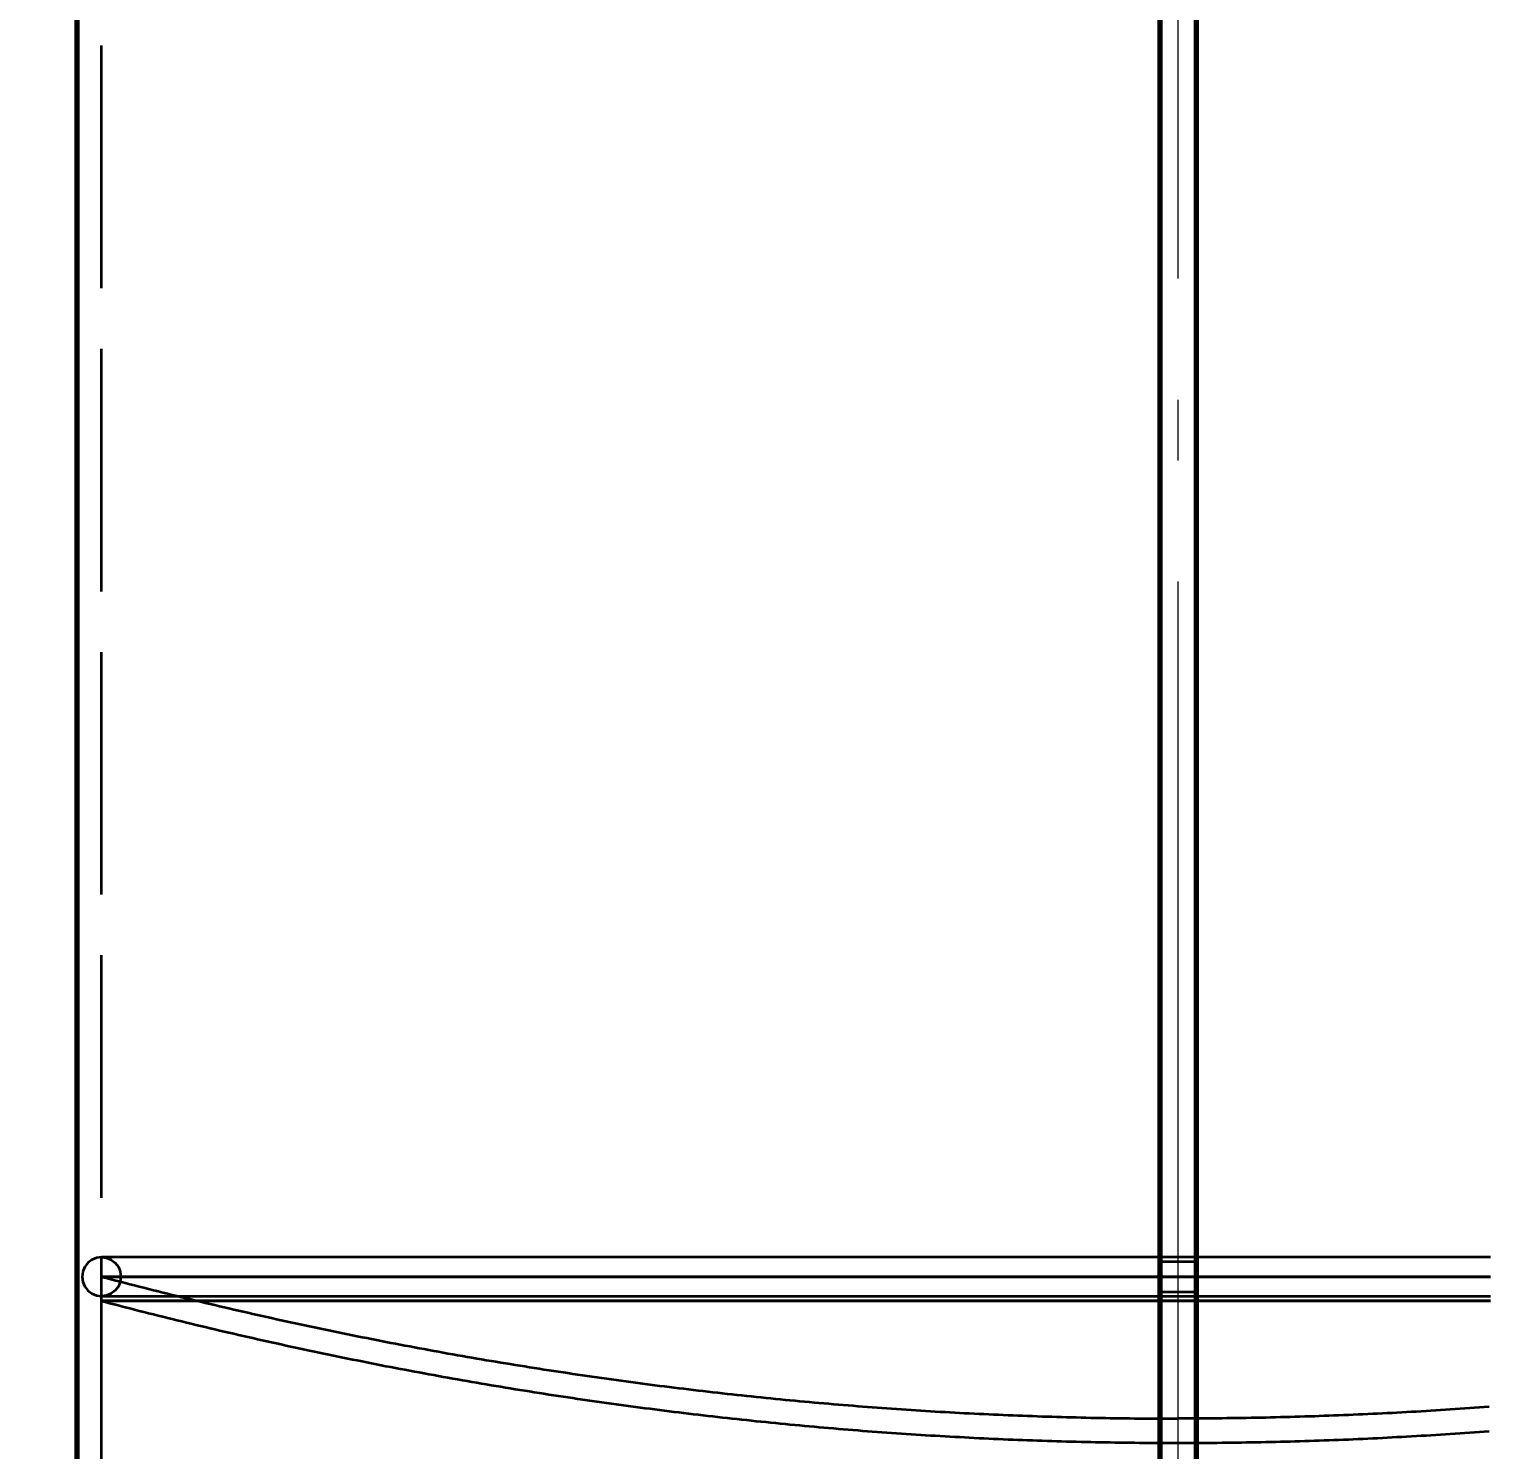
# Model space of a CAD drawing. Header units: millimetres. Extents: x 0 to 594, y 0 to 420.
# Drawn here: x 108.23 to 132.28, y 189.59 to 213.02 of the extents above; entities that cross this region are included whole.
import ezdxf

# ---------------------------------------------------------------- set-up
doc = ezdxf.new("R2010")
doc.units = ezdxf.units.MM
doc.linetypes.add('IRAM-E-TRAZOS', pattern=[5, 4, -1])
doc.linetypes.add('IRAM-F-TRAZO-PUNTO', pattern=[20, 15, -2, 1, -2])
for name, color, linetype, lineweight in [('01-VISIBLE', 7, 'CONTINUOUS', 70), ('02-OCULTA', 4, 'IRAM-E-TRAZOS', 35), ('03-EJE', 1, 'IRAM-F-TRAZO-PUNTO', 18), ('04-COTA', 3, 'CONTINUOUS', 18)]:
    doc.layers.add(name, color=color, linetype=linetype, lineweight=lineweight)
doc.styles.add('ISO3098', font='isocpeur.ttf')
doc.dimstyles.new('FLAMA-IRAM', dxfattribs={"dimtxt": 3.5, "dimasz": 3.5, "dimexe": 2, "dimexo": 1.5, "dimgap": 1, "dimtad": 1, "dimdec": 1, "dimtxsty": 'ISO3098', "dimblk": 'IRAM_FLECHA', "dimblk1": 'IRAM_FLECHA', "dimblk2": 'IRAM_FLECHA', "dimcen": 2.5, "dimclrd": 3, "dimclre": 3, "dimclrt": 3, "dimazin": 3, "dimtfac": 1, "dimtmove": 0, "dimatfit": 3, "dimlwd": 18, "dimlwe": 18})

# ---------------------------------------------------------------- blocks, each defined once
blk = doc.blocks.new('IRAM_FLECHA')
blk.add_solid([(0, 0), (-1, 0.125), (-1, -0.125)])

msp = doc.modelspace()

# ---------------------------------------------------------------- linework, layer by layer
at = {"layer": '01-VISIBLE'}
for p, q in [((109.025, 188.75), (109.025, 285.935)), ((126.875, 188.95), (126.875, 285.985)), ((127.475, 188.95), (127.475, 285.985))]:
    msp.add_line(p, q, dxfattribs=at)
at = {"layer": '02-OCULTA'}
for p, q in [((109.425, 188.75), (109.425, 286.185)), ((126.875, 192.698), (126.875, 285.865)), ((127.475, 192.698), (127.475, 285.865)), ((109.425, 192.05), (109.425, 192.45)), ((126.875, 188.95), (126.875, 192.202)), ((127.475, 188.95), (127.475, 192.202))]:
    msp.add_line(p, q, dxfattribs=at)
for points in [[(109.425, 192.77), (109.342, 192.759), (109.265, 192.727), (109.199, 192.676), (109.148, 192.61), (109.116, 192.533), (109.105, 192.45)], [(132.322, 192.77), (132.234, 192.77), (132.145, 192.77), (132.056, 192.77), (131.967, 192.77), (131.879, 192.77), (131.79, 192.77), (131.701, 192.77), (131.612, 192.77), (131.524, 192.77), (131.435, 192.77), (131.346, 192.77), (131.257, 192.77), (131.169, 192.77), (131.08, 192.77), (130.991, 192.77), (130.902, 192.77), (130.814, 192.77), (130.725, 192.77), (130.636, 192.77), (130.547, 192.77), (130.459, 192.77), (130.37, 192.77), (130.281, 192.77), (130.192, 192.77), (130.104, 192.77), (130.015, 192.77), (129.926, 192.77), (129.837, 192.77), (129.749, 192.77), (129.66, 192.77), (129.571, 192.77), (129.482, 192.77), (129.394, 192.77), (129.305, 192.77), (129.216, 192.77), (129.127, 192.77), (129.039, 192.77), (128.95, 192.77), (128.861, 192.77), (128.772, 192.77), (128.684, 192.77), (128.595, 192.77), (128.506, 192.77), (128.417, 192.77), (128.329, 192.77), (128.24, 192.77), (128.151, 192.77), (128.062, 192.77), (127.974, 192.77), (127.885, 192.77), (127.796, 192.77), (127.707, 192.77), (127.619, 192.77), (127.53, 192.77), (127.441, 192.77), (127.352, 192.77), (127.264, 192.77), (127.175, 192.77), (127.086, 192.77), (126.997, 192.77), (126.909, 192.77), (126.82, 192.77), (126.731, 192.77), (126.642, 192.77), (126.554, 192.77), (126.465, 192.77), (126.376, 192.77), (126.287, 192.77), (126.199, 192.77), (126.11, 192.77), (126.021, 192.77), (125.932, 192.77), (125.844, 192.77), (125.755, 192.77), (125.666, 192.77), (125.577, 192.77), (125.489, 192.77), (125.4, 192.77), (125.311, 192.77), (125.222, 192.77), (125.134, 192.77), (125.045, 192.77), (124.956, 192.77), (124.867, 192.77), (124.779, 192.77), (124.69, 192.77), (124.601, 192.77), (124.512, 192.77), (124.424, 192.77), (124.335, 192.77), (124.246, 192.77), (124.157, 192.77), (124.069, 192.77), (123.98, 192.77), (123.891, 192.77), (123.802, 192.77), (123.714, 192.77), (123.625, 192.77), (123.536, 192.77), (123.447, 192.77), (123.359, 192.77), (123.27, 192.77), (123.181, 192.77), (123.092, 192.77), (123.004, 192.77), (122.915, 192.77), (122.826, 192.77), (122.737, 192.77), (122.649, 192.77), (122.56, 192.77), (122.471, 192.77), (122.382, 192.77), (122.294, 192.77), (122.205, 192.77), (122.116, 192.77), (122.027, 192.77), (121.939, 192.77), (121.85, 192.77), (121.761, 192.77), (121.672, 192.77), (121.584, 192.77), (121.495, 192.77), (121.406, 192.77), (121.317, 192.77), (121.229, 192.77), (121.14, 192.77), (121.051, 192.77), (120.962, 192.77), (120.874, 192.77), (120.785, 192.77), (120.696, 192.77), (120.607, 192.77), (120.519, 192.77), (120.43, 192.77), (120.341, 192.77), (120.252, 192.77), (120.164, 192.77), (120.075, 192.77), (119.986, 192.77), (119.897, 192.77), (119.809, 192.77), (119.72, 192.77), (119.631, 192.77), (119.542, 192.77), (119.454, 192.77), (119.365, 192.77), (119.276, 192.77), (119.187, 192.77), (119.099, 192.77), (119.01, 192.77), (118.921, 192.77), (118.832, 192.77), (118.744, 192.77), (118.655, 192.77), (118.566, 192.77), (118.477, 192.77), (118.389, 192.77), (118.3, 192.77), (118.211, 192.77), (118.122, 192.77), (118.034, 192.77), (117.945, 192.77), (117.856, 192.77), (117.767, 192.77), (117.679, 192.77), (117.59, 192.77), (117.501, 192.77), (117.412, 192.77), (117.324, 192.77), (117.235, 192.77), (117.146, 192.77), (117.057, 192.77), (116.969, 192.77), (116.88, 192.77), (116.791, 192.77), (116.702, 192.77), (116.614, 192.77), (116.525, 192.77), (116.436, 192.77), (116.347, 192.77), (116.259, 192.77), (116.17, 192.77), (116.081, 192.77), (115.992, 192.77), (115.904, 192.77), (115.815, 192.77), (115.726, 192.77), (115.637, 192.77), (115.549, 192.77), (115.46, 192.77), (115.371, 192.77), (115.282, 192.77), (115.194, 192.77), (115.105, 192.77), (115.016, 192.77), (114.927, 192.77), (114.839, 192.77), (114.75, 192.77), (114.661, 192.77), (114.572, 192.77), (114.484, 192.77), (114.395, 192.77), (114.306, 192.77), (114.217, 192.77), (114.129, 192.77), (114.04, 192.77), (113.951, 192.77), (113.862, 192.77), (113.774, 192.77), (113.685, 192.77), (113.596, 192.77), (113.507, 192.77), (113.419, 192.77), (113.33, 192.77), (113.241, 192.77), (113.152, 192.77), (113.064, 192.77), (112.975, 192.77), (112.886, 192.77), (112.797, 192.77), (112.709, 192.77), (112.62, 192.77), (112.531, 192.77), (112.442, 192.77), (112.354, 192.77), (112.265, 192.77), (112.176, 192.77), (112.087, 192.77), (111.999, 192.77), (111.91, 192.77), (111.821, 192.77), (111.732, 192.77), (111.644, 192.77), (111.555, 192.77), (111.466, 192.77), (111.377, 192.77), (111.289, 192.77), (111.2, 192.77), (111.111, 192.77), (111.022, 192.77), (110.934, 192.77), (110.845, 192.77), (110.756, 192.77), (110.667, 192.77), (110.579, 192.77), (110.49, 192.77), (110.401, 192.77), (110.312, 192.77), (110.224, 192.77), (110.135, 192.77), (110.046, 192.77), (109.957, 192.77), (109.869, 192.77), (109.78, 192.77), (109.691, 192.77), (109.602, 192.77), (109.514, 192.77), (109.425, 192.77)], [(132.322, 192.77), (132.234, 192.77), (132.145, 192.77), (132.056, 192.77), (131.967, 192.77), (131.879, 192.77), (131.79, 192.77), (131.701, 192.77), (131.612, 192.77), (131.524, 192.77), (131.435, 192.77), (131.346, 192.77), (131.257, 192.77), (131.169, 192.77), (131.08, 192.77), (130.991, 192.77), (130.902, 192.77), (130.814, 192.77), (130.725, 192.77), (130.636, 192.77), (130.547, 192.77), (130.459, 192.77), (130.37, 192.77), (130.281, 192.77), (130.192, 192.77), (130.104, 192.77), (130.015, 192.77), (129.926, 192.77), (129.837, 192.77), (129.749, 192.77), (129.66, 192.77), (129.571, 192.77), (129.482, 192.77), (129.394, 192.77), (129.305, 192.77), (129.216, 192.77), (129.127, 192.77), (129.039, 192.77), (128.95, 192.77), (128.861, 192.77), (128.772, 192.77), (128.684, 192.77), (128.595, 192.77), (128.506, 192.77), (128.417, 192.77), (128.329, 192.77), (128.24, 192.77), (128.151, 192.77), (128.062, 192.77), (127.974, 192.77), (127.885, 192.77), (127.796, 192.77), (127.707, 192.77), (127.619, 192.77), (127.53, 192.77), (127.441, 192.77), (127.352, 192.77), (127.264, 192.77), (127.175, 192.77), (127.086, 192.77), (126.997, 192.77), (126.909, 192.77), (126.82, 192.77), (126.731, 192.77), (126.642, 192.77), (126.554, 192.77), (126.465, 192.77), (126.376, 192.77), (126.287, 192.77), (126.199, 192.77), (126.11, 192.77), (126.021, 192.77), (125.932, 192.77), (125.844, 192.77), (125.755, 192.77), (125.666, 192.77), (125.577, 192.77), (125.489, 192.77), (125.4, 192.77), (125.311, 192.77), (125.222, 192.77), (125.134, 192.77), (125.045, 192.77), (124.956, 192.77), (124.867, 192.77), (124.779, 192.77), (124.69, 192.77), (124.601, 192.77), (124.512, 192.77), (124.424, 192.77), (124.335, 192.77), (124.246, 192.77), (124.157, 192.77), (124.069, 192.77), (123.98, 192.77), (123.891, 192.77), (123.802, 192.77), (123.714, 192.77), (123.625, 192.77), (123.536, 192.77), (123.447, 192.77), (123.359, 192.77), (123.27, 192.77), (123.181, 192.77), (123.092, 192.77), (123.004, 192.77), (122.915, 192.77), (122.826, 192.77), (122.737, 192.77), (122.649, 192.77), (122.56, 192.77), (122.471, 192.77), (122.382, 192.77), (122.294, 192.77), (122.205, 192.77), (122.116, 192.77), (122.027, 192.77), (121.939, 192.77), (121.85, 192.77), (121.761, 192.77), (121.672, 192.77), (121.584, 192.77), (121.495, 192.77), (121.406, 192.77), (121.317, 192.77), (121.229, 192.77), (121.14, 192.77), (121.051, 192.77), (120.962, 192.77), (120.874, 192.77), (120.785, 192.77), (120.696, 192.77), (120.607, 192.77), (120.519, 192.77), (120.43, 192.77), (120.341, 192.77), (120.252, 192.77), (120.164, 192.77), (120.075, 192.77), (119.986, 192.77), (119.897, 192.77), (119.809, 192.77), (119.72, 192.77), (119.631, 192.77), (119.542, 192.77), (119.454, 192.77), (119.365, 192.77), (119.276, 192.77), (119.187, 192.77), (119.099, 192.77), (119.01, 192.77), (118.921, 192.77), (118.832, 192.77), (118.744, 192.77), (118.655, 192.77), (118.566, 192.77), (118.477, 192.77), (118.389, 192.77), (118.3, 192.77), (118.211, 192.77), (118.122, 192.77), (118.034, 192.77), (117.945, 192.77), (117.856, 192.77), (117.767, 192.77), (117.679, 192.77), (117.59, 192.77), (117.501, 192.77), (117.412, 192.77), (117.324, 192.77), (117.235, 192.77), (117.146, 192.77), (117.057, 192.77), (116.969, 192.77), (116.88, 192.77), (116.791, 192.77), (116.702, 192.77), (116.614, 192.77), (116.525, 192.77), (116.436, 192.77), (116.347, 192.77), (116.259, 192.77), (116.17, 192.77), (116.081, 192.77), (115.992, 192.77), (115.904, 192.77), (115.815, 192.77), (115.726, 192.77), (115.637, 192.77), (115.549, 192.77), (115.46, 192.77), (115.371, 192.77), (115.282, 192.77), (115.194, 192.77), (115.105, 192.77), (115.016, 192.77), (114.927, 192.77), (114.839, 192.77), (114.75, 192.77), (114.661, 192.77), (114.572, 192.77), (114.484, 192.77), (114.395, 192.77), (114.306, 192.77), (114.217, 192.77), (114.129, 192.77), (114.04, 192.77), (113.951, 192.77), (113.862, 192.77), (113.774, 192.77), (113.685, 192.77), (113.596, 192.77), (113.507, 192.77), (113.419, 192.77), (113.33, 192.77), (113.241, 192.77), (113.152, 192.77), (113.064, 192.77), (112.975, 192.77), (112.886, 192.77), (112.797, 192.77), (112.709, 192.77), (112.62, 192.77), (112.531, 192.77), (112.442, 192.77), (112.354, 192.77), (112.265, 192.77), (112.176, 192.77), (112.087, 192.77), (111.999, 192.77), (111.91, 192.77), (111.821, 192.77), (111.732, 192.77), (111.644, 192.77), (111.555, 192.77), (111.466, 192.77), (111.377, 192.77), (111.289, 192.77), (111.2, 192.77), (111.111, 192.77), (111.022, 192.77), (110.934, 192.77), (110.845, 192.77), (110.756, 192.77), (110.667, 192.77), (110.579, 192.77), (110.49, 192.77), (110.401, 192.77), (110.312, 192.77), (110.224, 192.77), (110.135, 192.77), (110.046, 192.77), (109.957, 192.77), (109.869, 192.77), (109.78, 192.77), (109.691, 192.77), (109.602, 192.77), (109.514, 192.77), (109.425, 192.77)], [(109.425, 192.77), (109.508, 192.759), (109.585, 192.727), (109.651, 192.676), (109.702, 192.61), (109.734, 192.533), (109.745, 192.45), (109.734, 192.367), (109.702, 192.29), (109.651, 192.224), (109.585, 192.173), (109.508, 192.141), (109.425, 192.13)], [(126.875, 192.698), (126.961, 192.699), (127.046, 192.699), (127.132, 192.7), (127.218, 192.7), (127.304, 192.699), (127.389, 192.699), (127.475, 192.698)], [(126.875, 192.45), (126.875, 192.491), (126.875, 192.533), (126.875, 192.574), (126.875, 192.615), (126.875, 192.656), (126.875, 192.698)], [(127.475, 192.45), (127.475, 192.491), (127.475, 192.533), (127.475, 192.574), (127.475, 192.615), (127.475, 192.656), (127.475, 192.698)], [(109.105, 192.45), (109.116, 192.367), (109.148, 192.29), (109.199, 192.224), (109.265, 192.173), (109.342, 192.141), (109.425, 192.13)], [(132.322, 192.45), (132.234, 192.45), (132.145, 192.45), (132.056, 192.45), (131.967, 192.45), (131.879, 192.45), (131.79, 192.45), (131.701, 192.45), (131.612, 192.45), (131.524, 192.45), (131.435, 192.45), (131.346, 192.45), (131.257, 192.45), (131.169, 192.45), (131.08, 192.45), (130.991, 192.45), (130.902, 192.45), (130.814, 192.45), (130.725, 192.45), (130.636, 192.45), (130.547, 192.45), (130.459, 192.45), (130.37, 192.45), (130.281, 192.45), (130.192, 192.45), (130.104, 192.45), (130.015, 192.45), (129.926, 192.45), (129.837, 192.45), (129.749, 192.45), (129.66, 192.45), (129.571, 192.45), (129.482, 192.45), (129.394, 192.45), (129.305, 192.45), (129.216, 192.45), (129.127, 192.45), (129.039, 192.45), (128.95, 192.45), (128.861, 192.45), (128.772, 192.45), (128.684, 192.45), (128.595, 192.45), (128.506, 192.45), (128.417, 192.45), (128.329, 192.45), (128.24, 192.45), (128.151, 192.45), (128.062, 192.45), (127.974, 192.45), (127.885, 192.45), (127.796, 192.45), (127.707, 192.45), (127.619, 192.45), (127.53, 192.45), (127.441, 192.45), (127.352, 192.45), (127.264, 192.45), (127.175, 192.45), (127.086, 192.45), (126.997, 192.45), (126.909, 192.45), (126.82, 192.45), (126.731, 192.45), (126.642, 192.45), (126.554, 192.45), (126.465, 192.45), (126.376, 192.45), (126.287, 192.45), (126.199, 192.45), (126.11, 192.45), (126.021, 192.45), (125.932, 192.45), (125.844, 192.45), (125.755, 192.45), (125.666, 192.45), (125.577, 192.45), (125.489, 192.45), (125.4, 192.45), (125.311, 192.45), (125.222, 192.45), (125.134, 192.45), (125.045, 192.45), (124.956, 192.45), (124.867, 192.45), (124.779, 192.45), (124.69, 192.45), (124.601, 192.45), (124.512, 192.45), (124.424, 192.45), (124.335, 192.45), (124.246, 192.45), (124.157, 192.45), (124.069, 192.45), (123.98, 192.45), (123.891, 192.45), (123.802, 192.45), (123.714, 192.45), (123.625, 192.45), (123.536, 192.45), (123.447, 192.45), (123.359, 192.45), (123.27, 192.45), (123.181, 192.45), (123.092, 192.45), (123.004, 192.45), (122.915, 192.45), (122.826, 192.45), (122.737, 192.45), (122.649, 192.45), (122.56, 192.45), (122.471, 192.45), (122.382, 192.45), (122.294, 192.45), (122.205, 192.45), (122.116, 192.45), (122.027, 192.45), (121.939, 192.45), (121.85, 192.45), (121.761, 192.45), (121.672, 192.45), (121.584, 192.45), (121.495, 192.45), (121.406, 192.45), (121.317, 192.45), (121.229, 192.45), (121.14, 192.45), (121.051, 192.45), (120.962, 192.45), (120.874, 192.45), (120.785, 192.45), (120.696, 192.45), (120.607, 192.45), (120.519, 192.45), (120.43, 192.45), (120.341, 192.45), (120.252, 192.45), (120.164, 192.45), (120.075, 192.45), (119.986, 192.45), (119.897, 192.45), (119.809, 192.45), (119.72, 192.45), (119.631, 192.45), (119.542, 192.45), (119.454, 192.45), (119.365, 192.45), (119.276, 192.45), (119.187, 192.45), (119.099, 192.45), (119.01, 192.45), (118.921, 192.45), (118.832, 192.45), (118.744, 192.45), (118.655, 192.45), (118.566, 192.45), (118.477, 192.45), (118.389, 192.45), (118.3, 192.45), (118.211, 192.45), (118.122, 192.45), (118.034, 192.45), (117.945, 192.45), (117.856, 192.45), (117.767, 192.45), (117.679, 192.45), (117.59, 192.45), (117.501, 192.45), (117.412, 192.45), (117.324, 192.45), (117.235, 192.45), (117.146, 192.45), (117.057, 192.45), (116.969, 192.45), (116.88, 192.45), (116.791, 192.45), (116.702, 192.45), (116.614, 192.45), (116.525, 192.45), (116.436, 192.45), (116.347, 192.45), (116.259, 192.45), (116.17, 192.45), (116.081, 192.45), (115.992, 192.45), (115.904, 192.45), (115.815, 192.45), (115.726, 192.45), (115.637, 192.45), (115.549, 192.45), (115.46, 192.45), (115.371, 192.45), (115.282, 192.45), (115.194, 192.45), (115.105, 192.45), (115.016, 192.45), (114.927, 192.45), (114.839, 192.45), (114.75, 192.45), (114.661, 192.45), (114.572, 192.45), (114.484, 192.45), (114.395, 192.45), (114.306, 192.45), (114.217, 192.45), (114.129, 192.45), (114.04, 192.45), (113.951, 192.45), (113.862, 192.45), (113.774, 192.45), (113.685, 192.45), (113.596, 192.45), (113.507, 192.45), (113.419, 192.45), (113.33, 192.45), (113.241, 192.45), (113.152, 192.45), (113.064, 192.45), (112.975, 192.45), (112.886, 192.45), (112.797, 192.45), (112.709, 192.45), (112.62, 192.45), (112.531, 192.45), (112.442, 192.45), (112.354, 192.45), (112.265, 192.45), (112.176, 192.45), (112.087, 192.45), (111.999, 192.45), (111.91, 192.45), (111.821, 192.45), (111.732, 192.45), (111.644, 192.45), (111.555, 192.45), (111.466, 192.45), (111.377, 192.45), (111.289, 192.45), (111.2, 192.45), (111.111, 192.45), (111.022, 192.45), (110.934, 192.45), (110.845, 192.45), (110.756, 192.45), (110.667, 192.45), (110.579, 192.45), (110.49, 192.45), (110.401, 192.45), (110.312, 192.45), (110.224, 192.45), (110.135, 192.45), (110.046, 192.45), (109.957, 192.45), (109.869, 192.45), (109.78, 192.45), (109.691, 192.45), (109.602, 192.45), (109.514, 192.45), (109.425, 192.45)], [(109.425, 192.45), (109.514, 192.45), (109.602, 192.45), (109.691, 192.45), (109.78, 192.45), (109.869, 192.45), (109.957, 192.45), (110.046, 192.45), (110.135, 192.45), (110.224, 192.45), (110.312, 192.45), (110.401, 192.45), (110.49, 192.45), (110.579, 192.45), (110.667, 192.45), (110.756, 192.45), (110.845, 192.45), (110.934, 192.45), (111.022, 192.45), (111.111, 192.45), (111.2, 192.45), (111.289, 192.45), (111.377, 192.45), (111.466, 192.45), (111.555, 192.45), (111.644, 192.45), (111.732, 192.45), (111.821, 192.45), (111.91, 192.45), (111.999, 192.45), (112.087, 192.45), (112.176, 192.45), (112.265, 192.45), (112.354, 192.45), (112.442, 192.45), (112.531, 192.45), (112.62, 192.45), (112.709, 192.45), (112.797, 192.45), (112.886, 192.45), (112.975, 192.45), (113.064, 192.45), (113.152, 192.45), (113.241, 192.45), (113.33, 192.45), (113.419, 192.45), (113.507, 192.45), (113.596, 192.45), (113.685, 192.45), (113.774, 192.45), (113.862, 192.45), (113.951, 192.45), (114.04, 192.45), (114.129, 192.45), (114.217, 192.45), (114.306, 192.45), (114.395, 192.45), (114.484, 192.45), (114.572, 192.45), (114.661, 192.45), (114.75, 192.45), (114.839, 192.45), (114.927, 192.45), (115.016, 192.45), (115.105, 192.45), (115.194, 192.45), (115.282, 192.45), (115.371, 192.45), (115.46, 192.45), (115.549, 192.45), (115.637, 192.45), (115.726, 192.45), (115.815, 192.45), (115.904, 192.45), (115.992, 192.45), (116.081, 192.45), (116.17, 192.45), (116.259, 192.45), (116.347, 192.45), (116.436, 192.45), (116.525, 192.45), (116.614, 192.45), (116.702, 192.45), (116.791, 192.45), (116.88, 192.45), (116.969, 192.45), (117.057, 192.45), (117.146, 192.45), (117.235, 192.45), (117.324, 192.45), (117.412, 192.45), (117.501, 192.45), (117.59, 192.45), (117.679, 192.45), (117.767, 192.45), (117.856, 192.45), (117.945, 192.45), (118.034, 192.45), (118.122, 192.45), (118.211, 192.45), (118.3, 192.45), (118.389, 192.45), (118.477, 192.45), (118.566, 192.45), (118.655, 192.45), (118.744, 192.45), (118.832, 192.45), (118.921, 192.45), (119.01, 192.45), (119.099, 192.45), (119.187, 192.45), (119.276, 192.45), (119.365, 192.45), (119.454, 192.45), (119.542, 192.45), (119.631, 192.45), (119.72, 192.45), (119.809, 192.45), (119.897, 192.45), (119.986, 192.45), (120.075, 192.45), (120.164, 192.45), (120.252, 192.45), (120.341, 192.45), (120.43, 192.45), (120.519, 192.45), (120.607, 192.45), (120.696, 192.45), (120.785, 192.45), (120.874, 192.45), (120.962, 192.45), (121.051, 192.45), (121.14, 192.45), (121.229, 192.45), (121.317, 192.45), (121.406, 192.45), (121.495, 192.45), (121.584, 192.45), (121.672, 192.45), (121.761, 192.45), (121.85, 192.45), (121.939, 192.45), (122.027, 192.45), (122.116, 192.45), (122.205, 192.45), (122.294, 192.45), (122.382, 192.45), (122.471, 192.45), (122.56, 192.45), (122.649, 192.45), (122.737, 192.45), (122.826, 192.45), (122.915, 192.45), (123.004, 192.45), (123.092, 192.45), (123.181, 192.45), (123.27, 192.45), (123.359, 192.45), (123.447, 192.45), (123.536, 192.45), (123.625, 192.45), (123.714, 192.45), (123.802, 192.45), (123.891, 192.45), (123.98, 192.45), (124.069, 192.45), (124.157, 192.45), (124.246, 192.45), (124.335, 192.45), (124.424, 192.45), (124.512, 192.45), (124.601, 192.45), (124.69, 192.45), (124.779, 192.45), (124.867, 192.45), (124.956, 192.45), (125.045, 192.45), (125.134, 192.45), (125.222, 192.45), (125.311, 192.45), (125.4, 192.45), (125.489, 192.45), (125.577, 192.45), (125.666, 192.45), (125.755, 192.45), (125.844, 192.45), (125.932, 192.45), (126.021, 192.45), (126.11, 192.45), (126.199, 192.45), (126.287, 192.45), (126.376, 192.45), (126.465, 192.45), (126.554, 192.45), (126.642, 192.45), (126.731, 192.45), (126.82, 192.45), (126.909, 192.45), (126.997, 192.45), (127.086, 192.45), (127.175, 192.45), (127.264, 192.45), (127.352, 192.45), (127.441, 192.45), (127.53, 192.45), (127.619, 192.45), (127.707, 192.45), (127.796, 192.45), (127.885, 192.45), (127.974, 192.45), (128.062, 192.45), (128.151, 192.45), (128.24, 192.45), (128.329, 192.45), (128.417, 192.45), (128.506, 192.45), (128.595, 192.45), (128.684, 192.45), (128.772, 192.45), (128.861, 192.45), (128.95, 192.45), (129.039, 192.45), (129.127, 192.45), (129.216, 192.45), (129.305, 192.45), (129.394, 192.45), (129.482, 192.45), (129.571, 192.45), (129.66, 192.45), (129.749, 192.45), (129.837, 192.45), (129.926, 192.45), (130.015, 192.45), (130.104, 192.45), (130.192, 192.45), (130.281, 192.45), (130.37, 192.45), (130.459, 192.45), (130.547, 192.45), (130.636, 192.45), (130.725, 192.45), (130.814, 192.45), (130.902, 192.45), (130.991, 192.45), (131.08, 192.45), (131.169, 192.45), (131.257, 192.45), (131.346, 192.45), (131.435, 192.45), (131.524, 192.45), (131.612, 192.45), (131.701, 192.45), (131.79, 192.45), (131.879, 192.45), (131.967, 192.45), (132.056, 192.45), (132.145, 192.45), (132.234, 192.45), (132.322, 192.45)], [(109.425, 192.45), (109.503, 192.43), (109.58, 192.409), (109.658, 192.389), (109.735, 192.369), (109.813, 192.349), (109.89, 192.329), (109.968, 192.309), (110.046, 192.289), (110.123, 192.269), (110.201, 192.25), (110.279, 192.23), (110.357, 192.211), (110.434, 192.191), (110.512, 192.172), (110.59, 192.153), (110.668, 192.134), (110.746, 192.115), (110.824, 192.096), (110.901, 192.077), (110.979, 192.058), (111.057, 192.039), (111.135, 192.021), (111.213, 192.002), (111.291, 191.984), (111.369, 191.965), (111.447, 191.947), (111.525, 191.929), (111.603, 191.911), (111.681, 191.893), (111.76, 191.875), (111.838, 191.857), (111.916, 191.839), (111.994, 191.822), (112.072, 191.804), (112.15, 191.787), (112.229, 191.769), (112.307, 191.752), (112.385, 191.735), (112.464, 191.717), (112.542, 191.7), (112.62, 191.683), (112.699, 191.666), (112.777, 191.65), (112.855, 191.633), (112.934, 191.616), (113.012, 191.6), (113.091, 191.583), (113.169, 191.567), (113.248, 191.551), (113.326, 191.534), (113.405, 191.518), (113.483, 191.502), (113.562, 191.486), (113.64, 191.471), (113.719, 191.455), (113.797, 191.439), (113.876, 191.424), (113.955, 191.408), (114.033, 191.393), (114.112, 191.377), (114.191, 191.362), (114.269, 191.347), (114.348, 191.332), (114.427, 191.317), (114.506, 191.302), (114.584, 191.287), (114.663, 191.273), (114.742, 191.258), (114.821, 191.244), (114.9, 191.229), (114.978, 191.215), (115.057, 191.201), (115.136, 191.186), (115.215, 191.172), (115.294, 191.158), (115.373, 191.144), (115.452, 191.131), (115.531, 191.117), (115.61, 191.103), (115.689, 191.09), (115.768, 191.076), (115.847, 191.063), (115.926, 191.05), (116.005, 191.037), (116.084, 191.024), (116.163, 191.011), (116.242, 190.998), (116.321, 190.985), (116.401, 190.972), (116.48, 190.96), (116.559, 190.947), (116.638, 190.935), (116.717, 190.922), (116.796, 190.91), (116.876, 190.898), (116.955, 190.886), (117.034, 190.874), (117.113, 190.862), (117.193, 190.85), (117.272, 190.838), (117.351, 190.827), (117.431, 190.815), (117.51, 190.804), (117.589, 190.792), (117.669, 190.781), (117.748, 190.77), (117.827, 190.759), (117.907, 190.748), (117.986, 190.737), (118.066, 190.726), (118.145, 190.716), (118.225, 190.705), (118.304, 190.694), (118.383, 190.684), (118.463, 190.674), (118.542, 190.663), (118.622, 190.653), (118.701, 190.643), (118.781, 190.633), (118.861, 190.623), (118.94, 190.614), (119.02, 190.604), (119.099, 190.594), (119.179, 190.585), (119.258, 190.575), (119.338, 190.566), (119.418, 190.557), (119.497, 190.548), (119.577, 190.539), (119.657, 190.53), (119.736, 190.521), (119.816, 190.512), (119.896, 190.504), (119.975, 190.495), (120.055, 190.487), (120.135, 190.478), (120.214, 190.47), (120.294, 190.462), (120.374, 190.454), (120.454, 190.446), (120.533, 190.438), (120.613, 190.43), (120.693, 190.422), (120.773, 190.414), (120.852, 190.407), (120.932, 190.399), (121.012, 190.392), (121.092, 190.385), (121.172, 190.378), (121.252, 190.371), (121.331, 190.364), (121.411, 190.357), (121.491, 190.35), (121.571, 190.343), (121.651, 190.337), (121.731, 190.33), (121.811, 190.324), (121.891, 190.317), (121.97, 190.311), (122.05, 190.305), (122.13, 190.299), (122.21, 190.293), (122.29, 190.287), (122.37, 190.281), (122.45, 190.276), (122.53, 190.27), (122.61, 190.265), (122.69, 190.259), (122.77, 190.254), (122.85, 190.249), (122.93, 190.244), (123.01, 190.239), (123.09, 190.234), (123.17, 190.229), (123.25, 190.224), (123.33, 190.22), (123.41, 190.215), (123.49, 190.211), (123.57, 190.207), (123.65, 190.202), (123.73, 190.198), (123.81, 190.194), (123.89, 190.19), (123.97, 190.186), (124.05, 190.183), (124.13, 190.179), (124.21, 190.175), (124.29, 190.172), (124.371, 190.168), (124.451, 190.165), (124.531, 190.162), (124.611, 190.159), (124.691, 190.156), (124.771, 190.153), (124.851, 190.15), (124.931, 190.147), (125.011, 190.145), (125.091, 190.142), (125.172, 190.14), (125.252, 190.137), (125.332, 190.135), (125.412, 190.133), (125.492, 190.131), (125.572, 190.129), (125.652, 190.127), (125.732, 190.125), (125.813, 190.124), (125.893, 190.122), (125.973, 190.121), (126.053, 190.119), (126.133, 190.118), (126.213, 190.117), (126.293, 190.116), (126.374, 190.115), (126.454, 190.114), (126.534, 190.113), (126.614, 190.112), (126.694, 190.112), (126.774, 190.111), (126.854, 190.111), (126.935, 190.11), (127.015, 190.11), (127.095, 190.11), (127.175, 190.11)], [(126.875, 192.202), (126.875, 192.244), (126.875, 192.285), (126.875, 192.326), (126.875, 192.367), (126.875, 192.409), (126.875, 192.45)], [(127.475, 192.202), (127.475, 192.244), (127.475, 192.285), (127.475, 192.326), (127.475, 192.367), (127.475, 192.409), (127.475, 192.45)], [(126.875, 192.202), (126.961, 192.201), (127.046, 192.201), (127.132, 192.2), (127.218, 192.2), (127.304, 192.201), (127.389, 192.201), (127.475, 192.202)], [(109.425, 192.13), (109.514, 192.13), (109.602, 192.13), (109.691, 192.13), (109.78, 192.13), (109.869, 192.13), (109.957, 192.13), (110.046, 192.13), (110.135, 192.13), (110.224, 192.13), (110.312, 192.13), (110.401, 192.13), (110.49, 192.13), (110.579, 192.13), (110.667, 192.13), (110.756, 192.13), (110.845, 192.13), (110.934, 192.13), (111.022, 192.13), (111.111, 192.13), (111.2, 192.13), (111.289, 192.13), (111.377, 192.13), (111.466, 192.13), (111.555, 192.13), (111.644, 192.13), (111.732, 192.13), (111.821, 192.13), (111.91, 192.13), (111.999, 192.13), (112.087, 192.13), (112.176, 192.13), (112.265, 192.13), (112.354, 192.13), (112.442, 192.13), (112.531, 192.13), (112.62, 192.13), (112.709, 192.13), (112.797, 192.13), (112.886, 192.13), (112.975, 192.13), (113.064, 192.13), (113.152, 192.13), (113.241, 192.13), (113.33, 192.13), (113.419, 192.13), (113.507, 192.13), (113.596, 192.13), (113.685, 192.13), (113.774, 192.13), (113.862, 192.13), (113.951, 192.13), (114.04, 192.13), (114.129, 192.13), (114.217, 192.13), (114.306, 192.13), (114.395, 192.13), (114.484, 192.13), (114.572, 192.13), (114.661, 192.13), (114.75, 192.13), (114.839, 192.13), (114.927, 192.13), (115.016, 192.13), (115.105, 192.13), (115.194, 192.13), (115.282, 192.13), (115.371, 192.13), (115.46, 192.13), (115.549, 192.13), (115.637, 192.13), (115.726, 192.13), (115.815, 192.13), (115.904, 192.13), (115.992, 192.13), (116.081, 192.13), (116.17, 192.13), (116.259, 192.13), (116.347, 192.13), (116.436, 192.13), (116.525, 192.13), (116.614, 192.13), (116.702, 192.13), (116.791, 192.13), (116.88, 192.13), (116.969, 192.13), (117.057, 192.13), (117.146, 192.13), (117.235, 192.13), (117.324, 192.13), (117.412, 192.13), (117.501, 192.13), (117.59, 192.13), (117.679, 192.13), (117.767, 192.13), (117.856, 192.13), (117.945, 192.13), (118.034, 192.13), (118.122, 192.13), (118.211, 192.13), (118.3, 192.13), (118.389, 192.13), (118.477, 192.13), (118.566, 192.13), (118.655, 192.13), (118.744, 192.13), (118.832, 192.13), (118.921, 192.13), (119.01, 192.13), (119.099, 192.13), (119.187, 192.13), (119.276, 192.13), (119.365, 192.13), (119.454, 192.13), (119.542, 192.13), (119.631, 192.13), (119.72, 192.13), (119.809, 192.13), (119.897, 192.13), (119.986, 192.13), (120.075, 192.13), (120.164, 192.13), (120.252, 192.13), (120.341, 192.13), (120.43, 192.13), (120.519, 192.13), (120.607, 192.13), (120.696, 192.13), (120.785, 192.13), (120.874, 192.13), (120.962, 192.13), (121.051, 192.13), (121.14, 192.13), (121.229, 192.13), (121.317, 192.13), (121.406, 192.13), (121.495, 192.13), (121.584, 192.13), (121.672, 192.13), (121.761, 192.13), (121.85, 192.13), (121.939, 192.13), (122.027, 192.13), (122.116, 192.13), (122.205, 192.13), (122.294, 192.13), (122.382, 192.13), (122.471, 192.13), (122.56, 192.13), (122.649, 192.13), (122.737, 192.13), (122.826, 192.13), (122.915, 192.13), (123.004, 192.13), (123.092, 192.13), (123.181, 192.13), (123.27, 192.13), (123.359, 192.13), (123.447, 192.13), (123.536, 192.13), (123.625, 192.13), (123.714, 192.13), (123.802, 192.13), (123.891, 192.13), (123.98, 192.13), (124.069, 192.13), (124.157, 192.13), (124.246, 192.13), (124.335, 192.13), (124.424, 192.13), (124.512, 192.13), (124.601, 192.13), (124.69, 192.13), (124.779, 192.13), (124.867, 192.13), (124.956, 192.13), (125.045, 192.13), (125.134, 192.13), (125.222, 192.13), (125.311, 192.13), (125.4, 192.13), (125.489, 192.13), (125.577, 192.13), (125.666, 192.13), (125.755, 192.13), (125.844, 192.13), (125.932, 192.13), (126.021, 192.13), (126.11, 192.13), (126.199, 192.13), (126.287, 192.13), (126.376, 192.13), (126.465, 192.13), (126.554, 192.13), (126.642, 192.13), (126.731, 192.13), (126.82, 192.13), (126.909, 192.13), (126.997, 192.13), (127.086, 192.13), (127.175, 192.13), (127.264, 192.13), (127.352, 192.13), (127.441, 192.13), (127.53, 192.13), (127.619, 192.13), (127.707, 192.13), (127.796, 192.13), (127.885, 192.13), (127.974, 192.13), (128.062, 192.13), (128.151, 192.13), (128.24, 192.13), (128.329, 192.13), (128.417, 192.13), (128.506, 192.13), (128.595, 192.13), (128.684, 192.13), (128.772, 192.13), (128.861, 192.13), (128.95, 192.13), (129.039, 192.13), (129.127, 192.13), (129.216, 192.13), (129.305, 192.13), (129.394, 192.13), (129.482, 192.13), (129.571, 192.13), (129.66, 192.13), (129.749, 192.13), (129.837, 192.13), (129.926, 192.13), (130.015, 192.13), (130.104, 192.13), (130.192, 192.13), (130.281, 192.13), (130.37, 192.13), (130.459, 192.13), (130.547, 192.13), (130.636, 192.13), (130.725, 192.13), (130.814, 192.13), (130.902, 192.13), (130.991, 192.13), (131.08, 192.13), (131.169, 192.13), (131.257, 192.13), (131.346, 192.13), (131.435, 192.13), (131.524, 192.13), (131.612, 192.13), (131.701, 192.13), (131.79, 192.13), (131.879, 192.13), (131.967, 192.13), (132.056, 192.13), (132.145, 192.13), (132.234, 192.13), (132.322, 192.13)], [(109.425, 192.13), (109.514, 192.13), (109.602, 192.13), (109.691, 192.13), (109.78, 192.13), (109.869, 192.13), (109.957, 192.13), (110.046, 192.13), (110.135, 192.13), (110.224, 192.13), (110.312, 192.13), (110.401, 192.13), (110.49, 192.13), (110.579, 192.13), (110.667, 192.13), (110.756, 192.13), (110.845, 192.13), (110.934, 192.13), (111.022, 192.13), (111.111, 192.13), (111.2, 192.13), (111.289, 192.13), (111.377, 192.13), (111.466, 192.13), (111.555, 192.13), (111.644, 192.13), (111.732, 192.13), (111.821, 192.13), (111.91, 192.13), (111.999, 192.13), (112.087, 192.13), (112.176, 192.13), (112.265, 192.13), (112.354, 192.13), (112.442, 192.13), (112.531, 192.13), (112.62, 192.13), (112.709, 192.13), (112.797, 192.13), (112.886, 192.13), (112.975, 192.13), (113.064, 192.13), (113.152, 192.13), (113.241, 192.13), (113.33, 192.13), (113.419, 192.13), (113.507, 192.13), (113.596, 192.13), (113.685, 192.13), (113.774, 192.13), (113.862, 192.13), (113.951, 192.13), (114.04, 192.13), (114.129, 192.13), (114.217, 192.13), (114.306, 192.13), (114.395, 192.13), (114.484, 192.13), (114.572, 192.13), (114.661, 192.13), (114.75, 192.13), (114.839, 192.13), (114.927, 192.13), (115.016, 192.13), (115.105, 192.13), (115.194, 192.13), (115.282, 192.13), (115.371, 192.13), (115.46, 192.13), (115.549, 192.13), (115.637, 192.13), (115.726, 192.13), (115.815, 192.13), (115.904, 192.13), (115.992, 192.13), (116.081, 192.13), (116.17, 192.13), (116.259, 192.13), (116.347, 192.13), (116.436, 192.13), (116.525, 192.13), (116.614, 192.13), (116.702, 192.13), (116.791, 192.13), (116.88, 192.13), (116.969, 192.13), (117.057, 192.13), (117.146, 192.13), (117.235, 192.13), (117.324, 192.13), (117.412, 192.13), (117.501, 192.13), (117.59, 192.13), (117.679, 192.13), (117.767, 192.13), (117.856, 192.13), (117.945, 192.13), (118.034, 192.13), (118.122, 192.13), (118.211, 192.13), (118.3, 192.13), (118.389, 192.13), (118.477, 192.13), (118.566, 192.13), (118.655, 192.13), (118.744, 192.13), (118.832, 192.13), (118.921, 192.13), (119.01, 192.13), (119.099, 192.13), (119.187, 192.13), (119.276, 192.13), (119.365, 192.13), (119.454, 192.13), (119.542, 192.13), (119.631, 192.13), (119.72, 192.13), (119.809, 192.13), (119.897, 192.13), (119.986, 192.13), (120.075, 192.13), (120.164, 192.13), (120.252, 192.13), (120.341, 192.13), (120.43, 192.13), (120.519, 192.13), (120.607, 192.13), (120.696, 192.13), (120.785, 192.13), (120.874, 192.13), (120.962, 192.13), (121.051, 192.13), (121.14, 192.13), (121.229, 192.13), (121.317, 192.13), (121.406, 192.13), (121.495, 192.13), (121.584, 192.13), (121.672, 192.13), (121.761, 192.13), (121.85, 192.13), (121.939, 192.13), (122.027, 192.13), (122.116, 192.13), (122.205, 192.13), (122.294, 192.13), (122.382, 192.13), (122.471, 192.13), (122.56, 192.13), (122.649, 192.13), (122.737, 192.13), (122.826, 192.13), (122.915, 192.13), (123.004, 192.13), (123.092, 192.13), (123.181, 192.13), (123.27, 192.13), (123.359, 192.13), (123.447, 192.13), (123.536, 192.13), (123.625, 192.13), (123.714, 192.13), (123.802, 192.13), (123.891, 192.13), (123.98, 192.13), (124.069, 192.13), (124.157, 192.13), (124.246, 192.13), (124.335, 192.13), (124.424, 192.13), (124.512, 192.13), (124.601, 192.13), (124.69, 192.13), (124.779, 192.13), (124.867, 192.13), (124.956, 192.13), (125.045, 192.13), (125.134, 192.13), (125.222, 192.13), (125.311, 192.13), (125.4, 192.13), (125.489, 192.13), (125.577, 192.13), (125.666, 192.13), (125.755, 192.13), (125.844, 192.13), (125.932, 192.13), (126.021, 192.13), (126.11, 192.13), (126.199, 192.13), (126.287, 192.13), (126.376, 192.13), (126.465, 192.13), (126.554, 192.13), (126.642, 192.13), (126.731, 192.13), (126.82, 192.13), (126.909, 192.13), (126.997, 192.13), (127.086, 192.13), (127.175, 192.13), (127.264, 192.13), (127.352, 192.13), (127.441, 192.13), (127.53, 192.13), (127.619, 192.13), (127.707, 192.13), (127.796, 192.13), (127.885, 192.13), (127.974, 192.13), (128.062, 192.13), (128.151, 192.13), (128.24, 192.13), (128.329, 192.13), (128.417, 192.13), (128.506, 192.13), (128.595, 192.13), (128.684, 192.13), (128.772, 192.13), (128.861, 192.13), (128.95, 192.13), (129.039, 192.13), (129.127, 192.13), (129.216, 192.13), (129.305, 192.13), (129.394, 192.13), (129.482, 192.13), (129.571, 192.13), (129.66, 192.13), (129.749, 192.13), (129.837, 192.13), (129.926, 192.13), (130.015, 192.13), (130.104, 192.13), (130.192, 192.13), (130.281, 192.13), (130.37, 192.13), (130.459, 192.13), (130.547, 192.13), (130.636, 192.13), (130.725, 192.13), (130.814, 192.13), (130.902, 192.13), (130.991, 192.13), (131.08, 192.13), (131.169, 192.13), (131.257, 192.13), (131.346, 192.13), (131.435, 192.13), (131.524, 192.13), (131.612, 192.13), (131.701, 192.13), (131.79, 192.13), (131.879, 192.13), (131.967, 192.13), (132.056, 192.13), (132.145, 192.13), (132.234, 192.13), (132.322, 192.13)], [(132.322, 192.05), (132.234, 192.05), (132.145, 192.05), (132.056, 192.05), (131.967, 192.05), (131.879, 192.05), (131.79, 192.05), (131.701, 192.05), (131.612, 192.05), (131.524, 192.05), (131.435, 192.05), (131.346, 192.05), (131.257, 192.05), (131.169, 192.05), (131.08, 192.05), (130.991, 192.05), (130.902, 192.05), (130.814, 192.05), (130.725, 192.05), (130.636, 192.05), (130.547, 192.05), (130.459, 192.05), (130.37, 192.05), (130.281, 192.05), (130.192, 192.05), (130.104, 192.05), (130.015, 192.05), (129.926, 192.05), (129.837, 192.05), (129.749, 192.05), (129.66, 192.05), (129.571, 192.05), (129.482, 192.05), (129.394, 192.05), (129.305, 192.05), (129.216, 192.05), (129.127, 192.05), (129.039, 192.05), (128.95, 192.05), (128.861, 192.05), (128.772, 192.05), (128.684, 192.05), (128.595, 192.05), (128.506, 192.05), (128.417, 192.05), (128.329, 192.05), (128.24, 192.05), (128.151, 192.05), (128.062, 192.05), (127.974, 192.05), (127.885, 192.05), (127.796, 192.05), (127.707, 192.05), (127.619, 192.05), (127.53, 192.05), (127.441, 192.05), (127.352, 192.05), (127.264, 192.05), (127.175, 192.05), (127.086, 192.05), (126.997, 192.05), (126.909, 192.05), (126.82, 192.05), (126.731, 192.05), (126.642, 192.05), (126.554, 192.05), (126.465, 192.05), (126.376, 192.05), (126.287, 192.05), (126.199, 192.05), (126.11, 192.05), (126.021, 192.05), (125.932, 192.05), (125.844, 192.05), (125.755, 192.05), (125.666, 192.05), (125.577, 192.05), (125.489, 192.05), (125.4, 192.05), (125.311, 192.05), (125.222, 192.05), (125.134, 192.05), (125.045, 192.05), (124.956, 192.05), (124.867, 192.05), (124.779, 192.05), (124.69, 192.05), (124.601, 192.05), (124.512, 192.05), (124.424, 192.05), (124.335, 192.05), (124.246, 192.05), (124.157, 192.05), (124.069, 192.05), (123.98, 192.05), (123.891, 192.05), (123.802, 192.05), (123.714, 192.05), (123.625, 192.05), (123.536, 192.05), (123.447, 192.05), (123.359, 192.05), (123.27, 192.05), (123.181, 192.05), (123.092, 192.05), (123.004, 192.05), (122.915, 192.05), (122.826, 192.05), (122.737, 192.05), (122.649, 192.05), (122.56, 192.05), (122.471, 192.05), (122.382, 192.05), (122.294, 192.05), (122.205, 192.05), (122.116, 192.05), (122.027, 192.05), (121.939, 192.05), (121.85, 192.05), (121.761, 192.05), (121.672, 192.05), (121.584, 192.05), (121.495, 192.05), (121.406, 192.05), (121.317, 192.05), (121.229, 192.05), (121.14, 192.05), (121.051, 192.05), (120.962, 192.05), (120.874, 192.05), (120.785, 192.05), (120.696, 192.05), (120.607, 192.05), (120.519, 192.05), (120.43, 192.05), (120.341, 192.05), (120.252, 192.05), (120.164, 192.05), (120.075, 192.05), (119.986, 192.05), (119.897, 192.05), (119.809, 192.05), (119.72, 192.05), (119.631, 192.05), (119.542, 192.05), (119.454, 192.05), (119.365, 192.05), (119.276, 192.05), (119.187, 192.05), (119.099, 192.05), (119.01, 192.05), (118.921, 192.05), (118.832, 192.05), (118.744, 192.05), (118.655, 192.05), (118.566, 192.05), (118.477, 192.05), (118.389, 192.05), (118.3, 192.05), (118.211, 192.05), (118.122, 192.05), (118.034, 192.05), (117.945, 192.05), (117.856, 192.05), (117.767, 192.05), (117.679, 192.05), (117.59, 192.05), (117.501, 192.05), (117.412, 192.05), (117.324, 192.05), (117.235, 192.05), (117.146, 192.05), (117.057, 192.05), (116.969, 192.05), (116.88, 192.05), (116.791, 192.05), (116.702, 192.05), (116.614, 192.05), (116.525, 192.05), (116.436, 192.05), (116.347, 192.05), (116.259, 192.05), (116.17, 192.05), (116.081, 192.05), (115.992, 192.05), (115.904, 192.05), (115.815, 192.05), (115.726, 192.05), (115.637, 192.05), (115.549, 192.05), (115.46, 192.05), (115.371, 192.05), (115.282, 192.05), (115.194, 192.05), (115.105, 192.05), (115.016, 192.05), (114.927, 192.05), (114.839, 192.05), (114.75, 192.05), (114.661, 192.05), (114.572, 192.05), (114.484, 192.05), (114.395, 192.05), (114.306, 192.05), (114.217, 192.05), (114.129, 192.05), (114.04, 192.05), (113.951, 192.05), (113.862, 192.05), (113.774, 192.05), (113.685, 192.05), (113.596, 192.05), (113.507, 192.05), (113.419, 192.05), (113.33, 192.05), (113.241, 192.05), (113.152, 192.05), (113.064, 192.05), (112.975, 192.05), (112.886, 192.05), (112.797, 192.05), (112.709, 192.05), (112.62, 192.05), (112.531, 192.05), (112.442, 192.05), (112.354, 192.05), (112.265, 192.05), (112.176, 192.05), (112.087, 192.05), (111.999, 192.05), (111.91, 192.05), (111.821, 192.05), (111.732, 192.05), (111.644, 192.05), (111.555, 192.05), (111.466, 192.05), (111.377, 192.05), (111.289, 192.05), (111.2, 192.05), (111.111, 192.05), (111.022, 192.05), (110.934, 192.05), (110.845, 192.05), (110.756, 192.05), (110.667, 192.05), (110.579, 192.05), (110.49, 192.05), (110.401, 192.05), (110.312, 192.05), (110.224, 192.05), (110.135, 192.05), (110.046, 192.05), (109.957, 192.05), (109.869, 192.05), (109.78, 192.05), (109.691, 192.05), (109.602, 192.05), (109.514, 192.05), (109.425, 192.05)], [(109.425, 192.05), (109.514, 192.05), (109.602, 192.05), (109.691, 192.05), (109.78, 192.05), (109.869, 192.05), (109.957, 192.05), (110.046, 192.05), (110.135, 192.05), (110.224, 192.05), (110.312, 192.05), (110.401, 192.05), (110.49, 192.05), (110.579, 192.05), (110.667, 192.05), (110.756, 192.05), (110.845, 192.05), (110.934, 192.05), (111.022, 192.05), (111.111, 192.05), (111.2, 192.05), (111.289, 192.05), (111.377, 192.05), (111.466, 192.05), (111.555, 192.05), (111.644, 192.05), (111.732, 192.05), (111.821, 192.05), (111.91, 192.05), (111.999, 192.05), (112.087, 192.05), (112.176, 192.05), (112.265, 192.05), (112.354, 192.05), (112.442, 192.05), (112.531, 192.05), (112.62, 192.05), (112.709, 192.05), (112.797, 192.05), (112.886, 192.05), (112.975, 192.05), (113.064, 192.05), (113.152, 192.05), (113.241, 192.05), (113.33, 192.05), (113.419, 192.05), (113.507, 192.05), (113.596, 192.05), (113.685, 192.05), (113.774, 192.05), (113.862, 192.05), (113.951, 192.05), (114.04, 192.05), (114.129, 192.05), (114.217, 192.05), (114.306, 192.05), (114.395, 192.05), (114.484, 192.05), (114.572, 192.05), (114.661, 192.05), (114.75, 192.05), (114.839, 192.05), (114.927, 192.05), (115.016, 192.05), (115.105, 192.05), (115.194, 192.05), (115.282, 192.05), (115.371, 192.05), (115.46, 192.05), (115.549, 192.05), (115.637, 192.05), (115.726, 192.05), (115.815, 192.05), (115.904, 192.05), (115.992, 192.05), (116.081, 192.05), (116.17, 192.05), (116.259, 192.05), (116.347, 192.05), (116.436, 192.05), (116.525, 192.05), (116.614, 192.05), (116.702, 192.05), (116.791, 192.05), (116.88, 192.05), (116.969, 192.05), (117.057, 192.05), (117.146, 192.05), (117.235, 192.05), (117.324, 192.05), (117.412, 192.05), (117.501, 192.05), (117.59, 192.05), (117.679, 192.05), (117.767, 192.05), (117.856, 192.05), (117.945, 192.05), (118.034, 192.05), (118.122, 192.05), (118.211, 192.05), (118.3, 192.05), (118.389, 192.05), (118.477, 192.05), (118.566, 192.05), (118.655, 192.05), (118.744, 192.05), (118.832, 192.05), (118.921, 192.05), (119.01, 192.05), (119.099, 192.05), (119.187, 192.05), (119.276, 192.05), (119.365, 192.05), (119.454, 192.05), (119.542, 192.05), (119.631, 192.05), (119.72, 192.05), (119.809, 192.05), (119.897, 192.05), (119.986, 192.05), (120.075, 192.05), (120.164, 192.05), (120.252, 192.05), (120.341, 192.05), (120.43, 192.05), (120.519, 192.05), (120.607, 192.05), (120.696, 192.05), (120.785, 192.05), (120.874, 192.05), (120.962, 192.05), (121.051, 192.05), (121.14, 192.05), (121.229, 192.05), (121.317, 192.05), (121.406, 192.05), (121.495, 192.05), (121.584, 192.05), (121.672, 192.05), (121.761, 192.05), (121.85, 192.05), (121.939, 192.05), (122.027, 192.05), (122.116, 192.05), (122.205, 192.05), (122.294, 192.05), (122.382, 192.05), (122.471, 192.05), (122.56, 192.05), (122.649, 192.05), (122.737, 192.05), (122.826, 192.05), (122.915, 192.05), (123.004, 192.05), (123.092, 192.05), (123.181, 192.05), (123.27, 192.05), (123.359, 192.05), (123.447, 192.05), (123.536, 192.05), (123.625, 192.05), (123.714, 192.05), (123.802, 192.05), (123.891, 192.05), (123.98, 192.05), (124.069, 192.05), (124.157, 192.05), (124.246, 192.05), (124.335, 192.05), (124.424, 192.05), (124.512, 192.05), (124.601, 192.05), (124.69, 192.05), (124.779, 192.05), (124.867, 192.05), (124.956, 192.05), (125.045, 192.05), (125.134, 192.05), (125.222, 192.05), (125.311, 192.05), (125.4, 192.05), (125.489, 192.05), (125.577, 192.05), (125.666, 192.05), (125.755, 192.05), (125.844, 192.05), (125.932, 192.05), (126.021, 192.05), (126.11, 192.05), (126.199, 192.05), (126.287, 192.05), (126.376, 192.05), (126.465, 192.05), (126.554, 192.05), (126.642, 192.05), (126.731, 192.05), (126.82, 192.05), (126.909, 192.05), (126.997, 192.05), (127.086, 192.05), (127.175, 192.05), (127.264, 192.05), (127.352, 192.05), (127.441, 192.05), (127.53, 192.05), (127.619, 192.05), (127.707, 192.05), (127.796, 192.05), (127.885, 192.05), (127.974, 192.05), (128.062, 192.05), (128.151, 192.05), (128.24, 192.05), (128.329, 192.05), (128.417, 192.05), (128.506, 192.05), (128.595, 192.05), (128.684, 192.05), (128.772, 192.05), (128.861, 192.05), (128.95, 192.05), (129.039, 192.05), (129.127, 192.05), (129.216, 192.05), (129.305, 192.05), (129.394, 192.05), (129.482, 192.05), (129.571, 192.05), (129.66, 192.05), (129.749, 192.05), (129.837, 192.05), (129.926, 192.05), (130.015, 192.05), (130.104, 192.05), (130.192, 192.05), (130.281, 192.05), (130.37, 192.05), (130.459, 192.05), (130.547, 192.05), (130.636, 192.05), (130.725, 192.05), (130.814, 192.05), (130.902, 192.05), (130.991, 192.05), (131.08, 192.05), (131.169, 192.05), (131.257, 192.05), (131.346, 192.05), (131.435, 192.05), (131.524, 192.05), (131.612, 192.05), (131.701, 192.05), (131.79, 192.05), (131.879, 192.05), (131.967, 192.05), (132.056, 192.05), (132.145, 192.05), (132.234, 192.05), (132.322, 192.05)], [(109.425, 192.05), (109.503, 192.03), (109.58, 192.009), (109.658, 191.989), (109.735, 191.969), (109.813, 191.949), (109.89, 191.929), (109.968, 191.909), (110.046, 191.889), (110.123, 191.869), (110.201, 191.85), (110.279, 191.83), (110.357, 191.811), (110.434, 191.791), (110.512, 191.772), (110.59, 191.753), (110.668, 191.734), (110.746, 191.715), (110.824, 191.696), (110.901, 191.677), (110.979, 191.658), (111.057, 191.639), (111.135, 191.621), (111.213, 191.602), (111.291, 191.584), (111.369, 191.565), (111.447, 191.547), (111.525, 191.529), (111.603, 191.511), (111.681, 191.493), (111.76, 191.475), (111.838, 191.457), (111.916, 191.439), (111.994, 191.422), (112.072, 191.404), (112.15, 191.387), (112.229, 191.369), (112.307, 191.352), (112.385, 191.335), (112.464, 191.317), (112.542, 191.3), (112.62, 191.283), (112.699, 191.266), (112.777, 191.25), (112.855, 191.233), (112.934, 191.216), (113.012, 191.2), (113.091, 191.183), (113.169, 191.167), (113.248, 191.151), (113.326, 191.134), (113.405, 191.118), (113.483, 191.102), (113.562, 191.086), (113.64, 191.071), (113.719, 191.055), (113.797, 191.039), (113.876, 191.024), (113.955, 191.008), (114.033, 190.993), (114.112, 190.977), (114.191, 190.962), (114.269, 190.947), (114.348, 190.932), (114.427, 190.917), (114.506, 190.902), (114.584, 190.887), (114.663, 190.873), (114.742, 190.858), (114.821, 190.844), (114.9, 190.829), (114.978, 190.815), (115.057, 190.801), (115.136, 190.786), (115.215, 190.772), (115.294, 190.758), (115.373, 190.744), (115.452, 190.731), (115.531, 190.717), (115.61, 190.703), (115.689, 190.69), (115.768, 190.676), (115.847, 190.663), (115.926, 190.65), (116.005, 190.637), (116.084, 190.624), (116.163, 190.611), (116.242, 190.598), (116.321, 190.585), (116.401, 190.572), (116.48, 190.56), (116.559, 190.547), (116.638, 190.535), (116.717, 190.522), (116.796, 190.51), (116.876, 190.498), (116.955, 190.486), (117.034, 190.474), (117.113, 190.462), (117.193, 190.45), (117.272, 190.438), (117.351, 190.427), (117.431, 190.415), (117.51, 190.404), (117.589, 190.392), (117.669, 190.381), (117.748, 190.37), (117.827, 190.359), (117.907, 190.348), (117.986, 190.337), (118.066, 190.326), (118.145, 190.316), (118.225, 190.305), (118.304, 190.294), (118.383, 190.284), (118.463, 190.274), (118.542, 190.263), (118.622, 190.253), (118.701, 190.243), (118.781, 190.233), (118.861, 190.223), (118.94, 190.214), (119.02, 190.204), (119.099, 190.194), (119.179, 190.185), (119.258, 190.175), (119.338, 190.166), (119.418, 190.157), (119.497, 190.148), (119.577, 190.139), (119.657, 190.13), (119.736, 190.121), (119.816, 190.112), (119.896, 190.104), (119.975, 190.095), (120.055, 190.087), (120.135, 190.078), (120.214, 190.07), (120.294, 190.062), (120.374, 190.054), (120.454, 190.046), (120.533, 190.038), (120.613, 190.03), (120.693, 190.022), (120.773, 190.014), (120.852, 190.007), (120.932, 189.999), (121.012, 189.992), (121.092, 189.985), (121.172, 189.978), (121.252, 189.971), (121.331, 189.964), (121.411, 189.957), (121.491, 189.95), (121.571, 189.943), (121.651, 189.937), (121.731, 189.93), (121.811, 189.924), (121.891, 189.917), (121.97, 189.911), (122.05, 189.905), (122.13, 189.899), (122.21, 189.893), (122.29, 189.887), (122.37, 189.881), (122.45, 189.876), (122.53, 189.87), (122.61, 189.865), (122.69, 189.859), (122.77, 189.854), (122.85, 189.849), (122.93, 189.844), (123.01, 189.839), (123.09, 189.834), (123.17, 189.829), (123.25, 189.824), (123.33, 189.82), (123.41, 189.815), (123.49, 189.811), (123.57, 189.807), (123.65, 189.802), (123.73, 189.798), (123.81, 189.794), (123.89, 189.79), (123.97, 189.786), (124.05, 189.783), (124.13, 189.779), (124.21, 189.775), (124.29, 189.772), (124.371, 189.768), (124.451, 189.765), (124.531, 189.762), (124.611, 189.759), (124.691, 189.756), (124.771, 189.753), (124.851, 189.75), (124.931, 189.747), (125.011, 189.745), (125.091, 189.742), (125.172, 189.74), (125.252, 189.737), (125.332, 189.735), (125.412, 189.733), (125.492, 189.731), (125.572, 189.729), (125.652, 189.727), (125.732, 189.725), (125.813, 189.724), (125.893, 189.722), (125.973, 189.721), (126.053, 189.719), (126.133, 189.718), (126.213, 189.717), (126.293, 189.716), (126.374, 189.715), (126.454, 189.714), (126.534, 189.713), (126.614, 189.712), (126.694, 189.712), (126.774, 189.711), (126.854, 189.711), (126.935, 189.71), (127.015, 189.71), (127.095, 189.71), (127.175, 189.71)], [(132.3, 190.305), (132.22, 190.299), (132.14, 190.293), (132.06, 190.287), (131.98, 190.281), (131.9, 190.276), (131.82, 190.27), (131.74, 190.265), (131.66, 190.259), (131.58, 190.254), (131.5, 190.249), (131.42, 190.244), (131.34, 190.239), (131.26, 190.234), (131.18, 190.229), (131.1, 190.224), (131.02, 190.22), (130.94, 190.215), (130.86, 190.211), (130.78, 190.207), (130.7, 190.202), (130.62, 190.198), (130.54, 190.194), (130.46, 190.19), (130.38, 190.186), (130.3, 190.183), (130.22, 190.179), (130.14, 190.175), (130.06, 190.172), (129.979, 190.168), (129.899, 190.165), (129.819, 190.162), (129.739, 190.159), (129.659, 190.156), (129.579, 190.153), (129.499, 190.15), (129.419, 190.147), (129.339, 190.145), (129.259, 190.142), (129.178, 190.14), (129.098, 190.137), (129.018, 190.135), (128.938, 190.133), (128.858, 190.131), (128.778, 190.129), (128.698, 190.127), (128.618, 190.125), (128.537, 190.124), (128.457, 190.122), (128.377, 190.121), (128.297, 190.119), (128.217, 190.118), (128.137, 190.117), (128.057, 190.116), (127.976, 190.115), (127.896, 190.114), (127.816, 190.113), (127.736, 190.112), (127.656, 190.112), (127.576, 190.111), (127.496, 190.111), (127.415, 190.11), (127.335, 190.11), (127.255, 190.11), (127.175, 190.11)], [(127.175, 189.71), (127.255, 189.71), (127.335, 189.71), (127.415, 189.71), (127.496, 189.711), (127.576, 189.711), (127.656, 189.712), (127.736, 189.712), (127.816, 189.713), (127.896, 189.714), (127.976, 189.715), (128.057, 189.716), (128.137, 189.717), (128.217, 189.718), (128.297, 189.719), (128.377, 189.721), (128.457, 189.722), (128.537, 189.724), (128.618, 189.725), (128.698, 189.727), (128.778, 189.729), (128.858, 189.731), (128.938, 189.733), (129.018, 189.735), (129.098, 189.737), (129.178, 189.74), (129.259, 189.742), (129.339, 189.745), (129.419, 189.747), (129.499, 189.75), (129.579, 189.753), (129.659, 189.756), (129.739, 189.759), (129.819, 189.762), (129.899, 189.765), (129.979, 189.768), (130.06, 189.772), (130.14, 189.775), (130.22, 189.779), (130.3, 189.783), (130.38, 189.786), (130.46, 189.79), (130.54, 189.794), (130.62, 189.798), (130.7, 189.802), (130.78, 189.807), (130.86, 189.811), (130.94, 189.815), (131.02, 189.82), (131.1, 189.824), (131.18, 189.829), (131.26, 189.834), (131.34, 189.839), (131.42, 189.844), (131.5, 189.849), (131.58, 189.854), (131.66, 189.859), (131.74, 189.865), (131.82, 189.87), (131.9, 189.876), (131.98, 189.881), (132.06, 189.887), (132.14, 189.893), (132.22, 189.899), (132.3, 189.905)]]:
    msp.add_lwpolyline(points, dxfattribs=at)
at = {"layer": '03-EJE'}
msp.add_line((127.175, 188.91), (127.175, 302.05), dxfattribs=at)

# ---------------------------------------------------------------- dimensions: what is measured, and where the dimension line sits
at = {"layer": '04-COTA'}
for base, p1 in [((82.025, 188.75), (109.025, 188.75)), ((91.025, 189.71), (109.025, 189.71))]:
    msp.add_linear_dim(base=base, p1=p1, p2=(123.495, 301.25), angle=90, text='<>±0,8', dimstyle='FLAMA-IRAM', override={"dimlfac": 5}, dxfattribs=at).render()

doc.saveas('drawing.dxf')
